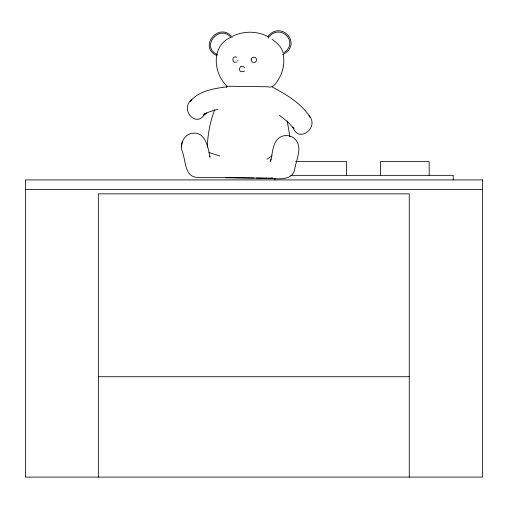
<?xml version="1.0" encoding="UTF-8"?>
<svg xmlns="http://www.w3.org/2000/svg" width="508" height="508" viewBox="0 0 508 508"><rect width="100%" height="100%" fill="white"/><g stroke="black" fill="none" stroke-linecap="round" stroke-linejoin="round"><path stroke-width="0.76" d="M207.347 147.079C207.664 134.334 210.115 121.641 214.694 109.734M253.93 178.022L196.755 177.336C184.347 176.492 185.858 160.064 182.321 151.746C179.527 144.234 183.864 134.531 192.202 133.293C205.556 131.172 208.166 147.955 210.083 157.188L209.48 156.058M181.394 146.761L181.781 144.418M181.845 144.012L182.201 141.891M271.101 159.195L270.32 161.728C273.063 153.34 271.932 140.291 281.915 136.347C286.239 134.62 291.44 135.788 294.824 138.919C303.219 147.091 296.094 159.499 294.818 168.872C292.71 181.521 276.93 178.689 267.913 178.232M237.693 60.954L237.954 60.319M226.333 87.439L227.203 86.233M267.526 36.894C281.083 19.133 303.359 44.482 282.708 54.61M268.18 38.024C279.229 22.035 300.558 42.151 283.394 53.01M267.081 159.144L272.212 155.848M230.619 37.459C210.756 46.101 213.322 73.495 227.12 86.239L267.57 86.785C274.542 88.868 277.457 80.442 280.454 75.87C283.553 69.209 284.632 61.576 283.229 54.343M236.582 61.989C231.362 64.383 231.813 54.458 236.823 57.321M232.594 36.252C243.669 30.715 257.245 30.893 268.167 36.728M243.415 71.444C236.652 73.736 239.89 62.09 244.494 67.755M217.913 109.277L209.474 111.785L204.826 114.014L206.731 112.897L203.378 115.386L205.003 113.633C196.126 129.21 179.375 108.788 191.719 99.752L190.081 101.517C199.009 90.634 214.033 88.551 227.159 86.766M272.478 178.022L269.399 178.257M271.101 178.27L272.567 178.022M295.631 161.627L346.583 161.627L346.583 175.343M290.747 175.343L453.206 175.343L453.206 179.915M25.4 189.401L482.6 189.401M98.362 376.733L409.257 376.733M227.609 177.679L225.908 177.667L266.357 178.219M256.076 178.048L266.744 178.2M208.858 152.451L219.888 156.013M217.246 54.445C199.936 46.672 220.047 23.292 231.134 37.802M217.024 55.69C197.288 46.749 219.653 20.847 232.346 37.325M272.25 87.058C286.569 94.653 301.6 103.327 310.261 117.551M272.059 39.237C276.479 42.64 281.616 46.584 282.835 52.311M279.387 115.246L287.947 122.072L294.024 128.822L292.856 127.089C298.621 144.069 319.697 127.165 309.08 115.792L309.855 116.783M287.204 121.018L289.89 136.652M429.177 175.343L429.177 161.627L380.441 161.627L380.441 175.343M409.257 477.095L409.257 193.853L98.362 193.853L98.362 477.095M274.898 178.391L274.898 179.915M269.405 178.118A9.1 8.547 -89.1 0 1 266.433 178.079M244.45 71.018A2.743 2.699 -89.6 0 1 243.884 71.45M229.235 177.571A9.347 8.28 -89.4 0 1 227.794 177.692M251.244 59.106C250.158 62.452 255.683 64.021 256.502 60.592C257.594 57.245 252.07 55.67 251.244 59.106M482.6 179.915L25.4 179.915L25.4 477.095L482.6 477.095L482.6 179.915"/></g></svg>
